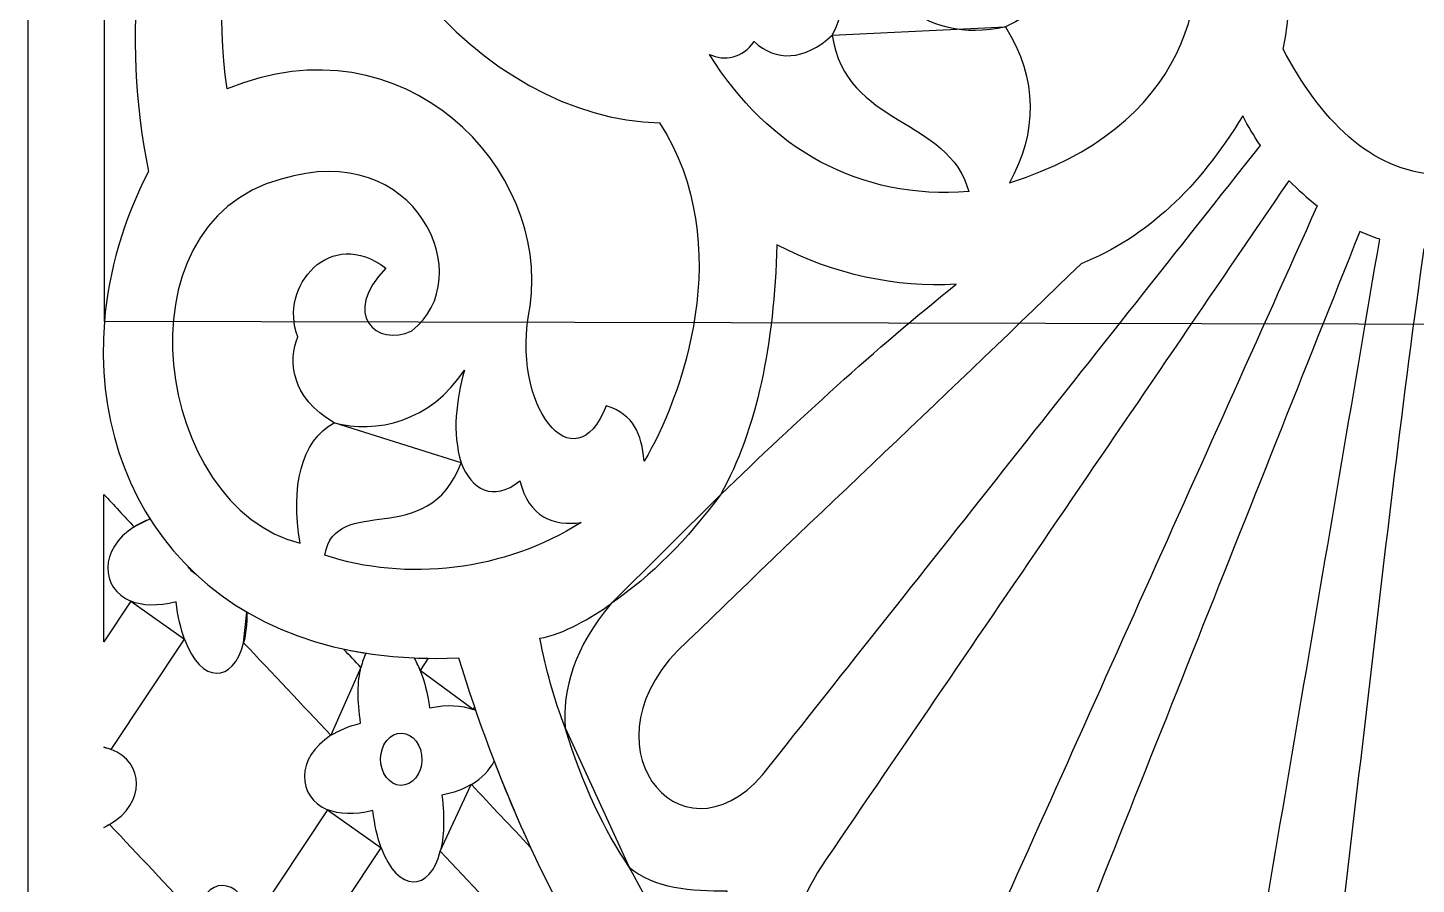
# Model space of a CAD drawing. Header units: centimetres. Extents: x 1.8 to 13.7, y -5.9 to 9.6.
# Drawn here: x 1.824 to 4.631, y -3.751 to -2.018 of the extents above; entities that cross this region are included whole.
import ezdxf

# ---------------------------------------------------------------- set-up
doc = ezdxf.new("R2010")
doc.units = ezdxf.units.CM
doc.header["$MEASUREMENT"] = 0
doc.layers.add('layer 1', color=7, linetype='Continuous')

msp = doc.modelspace()

# ---------------------------------------------------------------- linework, layer by layer
at = {"layer": 'layer 1', "color": 7}
for points, knots in [([(1.82375, 9.60243), (1.82375, 9.60243), (7.5222, 9.60243), (7.5222, 9.60243), (7.5222, 9.60243), (7.5222, 9.60243), (7.5222, -5.9026), (7.5222, -5.9026), (7.5222, -5.9026), (7.5222, -5.9026), (1.82375, -5.9026), (1.82375, -5.9026), (1.82375, -5.9026), (1.82375, -5.9026), (1.82375, 9.60243), (1.82375, 9.60243)], [0, 0, 0, 0, 0.2, 0.2, 0.2, 0.2, 0.4, 0.4, 0.4, 0.4, 0.6, 0.6, 0.6, 0.6, 1, 1, 1, 1]), ([(3.80857, -2.33166), (3.86475, -2.23148), (3.8667, -2.12147), (3.80078, -2.01638), (3.80078, -2.01638), (4.02612, -1.91537), (3.90728, -1.64277), (3.7657, -1.70846), (3.7657, -1.70846), (3.77528, -1.98372), (3.47494, -1.75177), (3.65272, -1.56805), (3.65272, -1.56805), (4.10259, -1.22752), (4.51595, -2.11223), (3.80857, -2.33166)], [0, 0, 0, 0, 0.2, 0.2, 0.2, 0.2, 0.4, 0.4, 0.4, 0.4, 0.6, 0.6, 0.6, 0.6, 1, 1, 1, 1]), ([(1.97875, -2.61209), (1.98709, -2.51116), (2.01652, -2.40781), (2.06792, -2.30876), (2.06792, -2.30876), (2.01237, -2.03636), (2.04449, -1.75093), (2.14927, -1.45468), (2.14927, -1.45468), (2.08578, -1.40092), (2.02794, -1.34393), (1.97856, -1.28207), (1.97856, -1.28207), (1.97856, -1.28207), (1.97875, -2.61209), (1.97875, -2.61209)], [0, 0, 0, 0, 0.2, 0.2, 0.2, 0.2, 0.4, 0.4, 0.4, 0.4, 0.6, 0.6, 0.6, 0.6, 1, 1, 1, 1]), ([(3.07009, -2.89468), (3.14544, -2.76921), (3.25993, -2.4582), (3.10143, -2.21017), (3.10143, -2.21017), (2.74409, -2.2029), (2.38289, -1.80012), (2.40901, -1.30949), (2.40901, -1.30949), (2.27713, -1.56736), (2.18354, -1.83575), (2.22664, -2.1417), (2.22664, -2.1417), (2.58473, -1.99401), (2.88012, -2.30263), (2.83928, -2.58125), (2.83928, -2.58125), (2.79795, -2.78542), (2.92998, -2.94514), (2.99316, -2.78299), (2.99316, -2.78299), (3.05014, -2.801), (3.06439, -2.83824), (3.07009, -2.89468)], [0, 0, 0, 0, 0.1428571, 0.1428571, 0.1428571, 0.1428571, 0.2857143, 0.2857143, 0.2857143, 0.2857143, 0.4285714, 0.4285714, 0.4285714, 0.4285714, 0.5714286, 0.5714286, 0.5714286, 0.5714286, 0.7142857, 0.7142857, 0.7142857, 0.7142857, 1, 1, 1, 1]), ([(4.67301, -1.60365), (4.5951, -1.73397), (4.44912, -1.74443), (4.34156, -1.68472), (4.34156, -1.68472), (4.3843, -1.80676), (4.38706, -1.93228), (4.36224, -2.06129), (4.36224, -2.06129), (4.43481, -2.20142), (4.53977, -2.30908), (4.67301, -2.31496), (4.67301, -2.31496), (4.80625, -2.30908), (4.91122, -2.20142), (4.98379, -2.06129), (4.98379, -2.06129), (4.95896, -1.93228), (4.96173, -1.80676), (5.00448, -1.68472), (5.00448, -1.68472), (4.89691, -1.74443), (4.75093, -1.73397), (4.67301, -1.60365)], [0, 0, 0, 0, 0.1428571, 0.1428571, 0.1428571, 0.1428571, 0.2857143, 0.2857143, 0.2857143, 0.2857143, 0.4285714, 0.4285714, 0.4285714, 0.4285714, 0.5714286, 0.5714286, 0.5714286, 0.5714286, 0.7142857, 0.7142857, 0.7142857, 0.7142857, 1, 1, 1, 1]), ([(3.45011, -2.03296), (3.49081, -1.94911), (3.49625, -1.86526), (3.48567, -1.7814), (3.48567, -1.7814), (3.52017, -1.93471), (3.63254, -2.05526), (3.80078, -2.01638), (3.80078, -2.01638), (3.80078, -2.01638), (3.45011, -2.03296), (3.45011, -2.03296)], [0, 0, 0, 0, 0.25, 0.25, 0.25, 0.25, 0.5, 0.5, 0.5, 0.5, 1, 1, 1, 1]), ([(3.20232, -2.07212), (3.32078, -2.26345), (3.5063, -2.3669), (3.7263, -2.34952), (3.7263, -2.34952), (3.68636, -2.1987), (3.47866, -2.2188), (3.45011, -2.03296), (3.45011, -2.03296), (3.39437, -2.08571), (3.33592, -2.08664), (3.29266, -2.04601), (3.29266, -2.04601), (3.26906, -2.07944), (3.23244, -2.08607), (3.20232, -2.07212)], [0, 0, 0, 0, 0.2, 0.2, 0.2, 0.2, 0.4, 0.4, 0.4, 0.4, 0.6, 0.6, 0.6, 0.6, 1, 1, 1, 1]), ([(4.28044, -2.19647), (4.29213, -2.21838), (4.30227, -2.23597), (4.31631, -2.2561), (4.31631, -2.2561), (3.9809, -2.68039), (3.64549, -3.10466), (3.31008, -3.52894), (3.31008, -3.52894), (3.14122, -3.72364), (2.93144, -3.46092), (3.15855, -3.25844), (3.15855, -3.25844), (3.41409, -3.00923), (3.69814, -2.74457), (3.95369, -2.49537), (3.95369, -2.49537), (4.08582, -2.44248), (4.19225, -2.3417), (4.28044, -2.19647)], [0, 0, 0, 0, 0.1666667, 0.1666667, 0.1666667, 0.1666667, 0.3333333, 0.3333333, 0.3333333, 0.3333333, 0.5, 0.5, 0.5, 0.5, 0.6666667, 0.6666667, 0.6666667, 0.6666667, 1, 1, 1, 1]), ([(2.36954, -2.64331), (2.34993, -2.6915), (2.3555, -2.76597), (2.4433, -2.81728), (2.4433, -2.81728), (2.3763, -2.85335), (2.35491, -2.94758), (2.37433, -3.06084), (2.37433, -3.06084), (2.08209, -2.98762), (1.99698, -2.41577), (2.33628, -2.32418), (2.33628, -2.32418), (2.61082, -2.23999), (2.73794, -2.52561), (2.60025, -2.63087), (2.60025, -2.63087), (2.52891, -2.66596), (2.45678, -2.5968), (2.54794, -2.50459), (2.54794, -2.50459), (2.43624, -2.41846), (2.33074, -2.54063), (2.36954, -2.64331)], [0, 0, 0, 0, 0.1428571, 0.1428571, 0.1428571, 0.1428571, 0.2857143, 0.2857143, 0.2857143, 0.2857143, 0.4285714, 0.4285714, 0.4285714, 0.4285714, 0.5714286, 0.5714286, 0.5714286, 0.5714286, 0.7142857, 0.7142857, 0.7142857, 0.7142857, 1, 1, 1, 1]), ([(3.71153, -3.98232), (3.95135, -3.44768), (4.19118, -2.91307), (4.431, -2.37843), (4.431, -2.37843), (4.41113, -2.36227), (4.39202, -2.34544), (4.37427, -2.32748), (4.37427, -2.32748), (4.06244, -2.78503), (3.7506, -3.2426), (3.43877, -3.70016), (3.43877, -3.70016), (3.22392, -4.00792), (3.47667, -4.32852), (3.71153, -3.98232)], [0, 0, 0, 0, 0.2, 0.2, 0.2, 0.2, 0.4, 0.4, 0.4, 0.4, 0.6, 0.6, 0.6, 0.6, 1, 1, 1, 1]), ([(4.51716, -2.4302), (4.52982, -2.4357), (4.54385, -2.44155), (4.55741, -2.44593), (4.55741, -2.44593), (4.45562, -3.04562), (4.35298, -3.64702), (4.25119, -4.24669), (4.25119, -4.24669), (4.15706, -4.68666), (3.68303, -4.54207), (3.84049, -4.13125), (3.84049, -4.13125), (4.06604, -3.56516), (4.2916, -2.99629), (4.51716, -2.4302)], [0, 0, 0, 0, 0.2, 0.2, 0.2, 0.2, 0.4, 0.4, 0.4, 0.4, 0.6, 0.6, 0.6, 0.6, 1, 1, 1, 1]), ([(3.22437, -2.96273), (3.29885, -2.83006), (3.33263, -2.6574), (3.33857, -2.45738), (3.33857, -2.45738), (3.45372, -2.51693), (3.57934, -2.54461), (3.70115, -2.53679), (3.70115, -2.53679), (3.53532, -2.66975), (3.38259, -2.81051), (3.22437, -2.96273)], [0, 0, 0, 0, 0.25, 0.25, 0.25, 0.25, 0.5, 0.5, 0.5, 0.5, 1, 1, 1, 1]), ([(4.67301, -2.4659), (4.67301, -2.4659), (4.64734, -2.46476), (4.64734, -2.46476), (4.64734, -2.46476), (4.56221, -3.06831), (4.50275, -3.70323), (4.41762, -4.30678), (4.41762, -4.30678), (4.38419, -4.55234), (4.4758, -4.69855), (4.67301, -4.70205), (4.67301, -4.70205), (4.87023, -4.69855), (4.96183, -4.55234), (4.92841, -4.30678), (4.92841, -4.30678), (4.84327, -3.70323), (4.78382, -3.06831), (4.69869, -2.46476), (4.69869, -2.46476), (4.69869, -2.46476), (4.67301, -2.4659), (4.67301, -2.4659)], [0, 0, 0, 0, 0.1428571, 0.1428571, 0.1428571, 0.1428571, 0.2857143, 0.2857143, 0.2857143, 0.2857143, 0.4285714, 0.4285714, 0.4285714, 0.4285714, 0.5714286, 0.5714286, 0.5714286, 0.5714286, 0.7142857, 0.7142857, 0.7142857, 0.7142857, 1, 1, 1, 1]), ([(7.3682, -2.62354), (7.39259, -2.9877), (7.14111, -3.31673), (6.6514, -3.29242), (6.6514, -3.29242), (6.49824, -3.79455), (6.22865, -4.22455), (5.88486, -4.52902), (5.88486, -4.52902), (5.54106, -4.83346), (5.12304, -5.0124), (4.67301, -5.0124), (4.67301, -5.0124), (4.22299, -5.0124), (3.80498, -4.83346), (3.46118, -4.52902), (3.46118, -4.52902), (3.11738, -4.22455), (2.8478, -3.79455), (2.69464, -3.29242), (2.69464, -3.29242), (2.19987, -3.31698), (1.94828, -2.98088), (1.97869, -2.61225), (1.97869, -2.61225), (1.97869, -2.61225), (7.3682, -2.62354), (7.3682, -2.62354)], [0, 0, 0, 0, 0.125, 0.125, 0.125, 0.125, 0.25, 0.25, 0.25, 0.25, 0.375, 0.375, 0.375, 0.375, 0.5, 0.5, 0.5, 0.5, 0.625, 0.625, 0.625, 0.625, 0.75, 0.75, 0.75, 0.75, 1, 1, 1, 1]), ([(2.70013, -2.89847), (2.68134, -2.83579), (2.6901, -2.77313), (2.7066, -2.71045), (2.7066, -2.71045), (2.6398, -2.81519), (2.52653, -2.84004), (2.4433, -2.81728), (2.4433, -2.81728), (2.4433, -2.81728), (2.70013, -2.89847), (2.70013, -2.89847)], [0, 0, 0, 0, 0.25, 0.25, 0.25, 0.25, 0.5, 0.5, 0.5, 0.5, 1, 1, 1, 1]), ([(2.70013, -2.89847), (2.63197, -3.07787), (2.44726, -2.9566), (2.42428, -3.0849), (2.42428, -3.0849), (2.58757, -3.13951), (2.78892, -3.11747), (2.94271, -3.01875), (2.94271, -3.01875), (2.88716, -3.02686), (2.83638, -3.0079), (2.81904, -2.93454), (2.81904, -2.93454), (2.76356, -2.97865), (2.72154, -2.95158), (2.70013, -2.89847)], [0, 0, 0, 0, 0.2, 0.2, 0.2, 0.2, 0.4, 0.4, 0.4, 0.4, 0.6, 0.6, 0.6, 0.6, 1, 1, 1, 1]), ([(1.97782, -3.26005), (1.97782, -3.26005), (2.0323, -3.17795), (2.0323, -3.17795), (2.0323, -3.17795), (1.97018, -3.15255), (1.96744, -3.07262), (2.039, -3.02742), (2.039, -3.02742), (2.0186, -3.00578), (1.99821, -2.98414), (1.97782, -2.9625), (1.97782, -2.9625), (1.97782, -2.9625), (1.97782, -3.26005), (1.97782, -3.26005)], [0, 0, 0, 0, 0.2, 0.2, 0.2, 0.2, 0.4, 0.4, 0.4, 0.4, 0.6, 0.6, 0.6, 0.6, 1, 1, 1, 1]), ([(3.00358, -3.18297), (3.08584, -3.12566), (3.15602, -3.05477), (3.22437, -2.96273), (3.22437, -2.96273), (3.22437, -2.96273), (3.00358, -3.18297), (3.00358, -3.18297)], [0, 0, 0, 0, 0.3333333, 0.3333333, 0.3333333, 0.3333333, 1, 1, 1, 1]), ([(2.07109, -3.01161), (2.05908, -3.01614), (2.0484, -3.02149), (2.039, -3.02742), (2.039, -3.02742), (2.039, -3.02742), (2.07109, -3.01161), (2.07109, -3.01161)], [0, 0, 0, 0, 0.3333333, 0.3333333, 0.3333333, 0.3333333, 1, 1, 1, 1]), ([(2.16477, -3.12437), (2.15917, -3.11918), (2.15371, -3.1139), (2.14837, -3.10853), (2.14837, -3.10853), (2.15271, -3.11546), (2.15836, -3.1209), (2.16477, -3.12437)], [0, 0, 0, 0, 0.3333333, 0.3333333, 0.3333333, 0.3333333, 1, 1, 1, 1]), ([(2.0323, -3.17795), (2.05506, -3.18726), (2.08576, -3.18927), (2.12372, -3.17952), (2.12372, -3.17952), (2.12727, -3.20943), (2.1332, -3.2345), (2.14067, -3.25496), (2.14067, -3.25496), (2.14067, -3.25496), (2.0323, -3.17795), (2.0323, -3.17795)], [0, 0, 0, 0, 0.25, 0.25, 0.25, 0.25, 0.5, 0.5, 0.5, 0.5, 1, 1, 1, 1]), ([(2.26013, -3.26201), (2.26451, -3.24481), (2.26699, -3.22412), (2.26692, -3.20007), (2.26692, -3.20007), (2.26692, -3.20007), (2.26013, -3.26201), (2.26013, -3.26201)], [0, 0, 0, 0, 0.3333333, 0.3333333, 0.3333333, 0.3333333, 1, 1, 1, 1]), ([(2.91041, -3.43458), (2.90468, -3.35731), (2.92885, -3.27036), (3.00358, -3.18297), (3.00358, -3.18297), (2.96299, -3.21162), (2.90642, -3.24518), (2.85924, -3.25318), (2.85924, -3.25318), (2.87221, -3.31654), (2.88678, -3.3741), (2.91041, -3.43458)], [0, 0, 0, 0, 0.25, 0.25, 0.25, 0.25, 0.5, 0.5, 0.5, 0.5, 1, 1, 1, 1]), ([(2.16371, -3.81504), (2.18304, -3.73393), (2.24728, -3.72936), (2.28342, -3.82084), (2.28342, -3.82084), (2.28342, -3.82084), (2.43004, -3.59992), (2.43004, -3.59992), (2.43004, -3.59992), (2.36793, -3.57452), (2.36517, -3.49457), (2.43674, -3.44938), (2.43674, -3.44938), (2.37787, -3.38693), (2.31899, -3.32446), (2.26013, -3.26201), (2.26013, -3.26201), (2.23907, -3.34466), (2.17425, -3.34676), (2.14067, -3.25496), (2.14067, -3.25496), (2.14067, -3.25496), (1.99262, -3.47802), (1.99262, -3.47802), (1.99262, -3.47802), (2.06004, -3.50376), (2.06256, -3.58697), (1.98917, -3.62986), (1.98917, -3.62986), (2.04734, -3.69159), (2.10552, -3.75331), (2.16371, -3.81504)], [0, 0, 0, 0, 0.1111111, 0.1111111, 0.1111111, 0.1111111, 0.2222222, 0.2222222, 0.2222222, 0.2222222, 0.3333333, 0.3333333, 0.3333333, 0.3333333, 0.4444444, 0.4444444, 0.4444444, 0.4444444, 0.5555556, 0.5555556, 0.5555556, 0.5555556, 0.6666667, 0.6666667, 0.6666667, 0.6666667, 0.7777778, 0.7777778, 0.7777778, 0.7777778, 1, 1, 1, 1]), ([(2.50763, -3.28339), (2.49221, -3.28097), (2.47713, -3.27814), (2.46235, -3.27493), (2.46235, -3.27493), (2.47405, -3.28734), (2.48575, -3.29974), (2.49745, -3.31215), (2.49745, -3.31215), (2.50008, -3.30112), (2.50354, -3.29153), (2.50763, -3.28339)], [0, 0, 0, 0, 0.25, 0.25, 0.25, 0.25, 0.5, 0.5, 0.5, 0.5, 1, 1, 1, 1]), ([(2.49745, -3.31215), (2.49065, -3.34064), (2.48939, -3.37854), (2.49686, -3.42507), (2.49686, -3.42507), (2.47291, -3.43071), (2.45292, -3.43916), (2.43674, -3.44938), (2.43674, -3.44938), (2.43674, -3.44938), (2.49745, -3.31215), (2.49745, -3.31215)], [0, 0, 0, 0, 0.25, 0.25, 0.25, 0.25, 0.5, 0.5, 0.5, 0.5, 1, 1, 1, 1]), ([(2.63334, -3.29359), (2.62387, -3.29349), (2.61451, -3.29325), (2.60524, -3.29286), (2.60524, -3.29286), (2.60946, -3.30025), (2.61346, -3.30859), (2.61716, -3.31797), (2.61716, -3.31797), (2.61716, -3.31797), (2.63334, -3.29359), (2.63334, -3.29359)], [0, 0, 0, 0, 0.25, 0.25, 0.25, 0.25, 0.5, 0.5, 0.5, 0.5, 1, 1, 1, 1]), ([(2.72411, -3.3971), (2.70183, -3.38862), (2.67248, -3.38636), (2.63639, -3.39398), (2.63639, -3.39398), (2.63193, -3.36367), (2.62525, -3.33842), (2.61716, -3.31797), (2.61716, -3.31797), (2.61716, -3.31797), (2.72411, -3.3971), (2.72411, -3.3971)], [0, 0, 0, 0, 0.25, 0.25, 0.25, 0.25, 0.5, 0.5, 0.5, 0.5, 1, 1, 1, 1]), ([(2.72939, -3.3993), (2.72861, -3.39709), (2.72784, -3.39487), (2.72709, -3.39263), (2.72709, -3.39263), (2.72709, -3.39263), (2.72411, -3.39712), (2.72411, -3.39712), (2.72411, -3.39712), (2.72592, -3.3978), (2.72768, -3.39854), (2.72939, -3.3993)], [0, 0, 0, 0, 0.25, 0.25, 0.25, 0.25, 0.5, 0.5, 0.5, 0.5, 1, 1, 1, 1]), ([(2.62012, -3.48855), (2.61612, -3.45986), (2.59435, -3.44059), (2.57166, -3.44564), (2.57166, -3.44564), (2.54897, -3.4507), (2.53373, -3.47823), (2.53773, -3.50692), (2.53773, -3.50692), (2.54174, -3.5356), (2.5635, -3.55487), (2.58619, -3.54982), (2.58619, -3.54982), (2.60887, -3.54475), (2.62412, -3.51723), (2.62012, -3.48855)], [0, 0, 0, 0, 0.2, 0.2, 0.2, 0.2, 0.4, 0.4, 0.4, 0.4, 0.6, 0.6, 0.6, 0.6, 1, 1, 1, 1]), ([(2.91041, -3.43458), (2.94596, -3.551), (2.99004, -3.64222), (3.03999, -3.71619), (3.03999, -3.71619), (3.03999, -3.71619), (2.91041, -3.43458), (2.91041, -3.43458)], [0, 0, 0, 0, 0.3333333, 0.3333333, 0.3333333, 0.3333333, 1, 1, 1, 1]), ([(1.99262, -3.47802), (1.988, -3.47625), (1.98306, -3.47476), (1.97782, -3.47357), (1.97782, -3.47357), (1.97782, -3.47357), (1.99262, -3.47802), (1.99262, -3.47802)], [0, 0, 0, 0, 0.3333333, 0.3333333, 0.3333333, 0.3333333, 1, 1, 1, 1]), ([(2.84041, -3.67601), (2.81421, -3.61916), (2.78963, -3.561), (2.76673, -3.5016), (2.76673, -3.5016), (2.75811, -3.51927), (2.74287, -3.53596), (2.72066, -3.54895), (2.72066, -3.54895), (2.76056, -3.5913), (2.80048, -3.63365), (2.84041, -3.67601)], [0, 0, 0, 0, 0.25, 0.25, 0.25, 0.25, 0.5, 0.5, 0.5, 0.5, 1, 1, 1, 1]), ([(2.65786, -3.68398), (2.66512, -3.65549), (2.6672, -3.61746), (2.66099, -3.57039), (2.66099, -3.57039), (2.68465, -3.5659), (2.70448, -3.5584), (2.72064, -3.54895), (2.72064, -3.54895), (2.72064, -3.54895), (2.65786, -3.68398), (2.65786, -3.68398)], [0, 0, 0, 0, 0.25, 0.25, 0.25, 0.25, 0.5, 0.5, 0.5, 0.5, 1, 1, 1, 1]), ([(2.43004, -3.59992), (2.45279, -3.60923), (2.4835, -3.61122), (2.52146, -3.60149), (2.52146, -3.60149), (2.52501, -3.63139), (2.53094, -3.65647), (2.53842, -3.67691), (2.53842, -3.67691), (2.53842, -3.67691), (2.43004, -3.59992), (2.43004, -3.59992)], [0, 0, 0, 0, 0.25, 0.25, 0.25, 0.25, 0.5, 0.5, 0.5, 0.5, 1, 1, 1, 1]), ([(1.97782, -3.63587), (1.98177, -3.63398), (1.98557, -3.63197), (1.98917, -3.62986), (1.98917, -3.62986), (1.98917, -3.62986), (1.97782, -3.63587), (1.97782, -3.63587)], [0, 0, 0, 0, 0.3333333, 0.3333333, 0.3333333, 0.3333333, 1, 1, 1, 1]), ([(2.56144, -4.23699), (2.58077, -4.1559), (2.64501, -4.15131), (2.68116, -4.24281), (2.68116, -4.24281), (2.68116, -4.24281), (2.82778, -4.02189), (2.82778, -4.02189), (2.82778, -4.02189), (2.76566, -3.99647), (2.76292, -3.91654), (2.83448, -3.87135), (2.83448, -3.87135), (2.77561, -3.80888), (2.71674, -3.74645), (2.65786, -3.68398), (2.65786, -3.68398), (2.6368, -3.76663), (2.57198, -3.76873), (2.53842, -3.67691), (2.53842, -3.67691), (2.53842, -3.67691), (2.39037, -3.89999), (2.39037, -3.89999), (2.39037, -3.89999), (2.45778, -3.92571), (2.46029, -4.00893), (2.3869, -4.05183), (2.3869, -4.05183), (2.44508, -4.11354), (2.50327, -4.17528), (2.56144, -4.23699)], [0, 0, 0, 0, 0.1111111, 0.1111111, 0.1111111, 0.1111111, 0.2222222, 0.2222222, 0.2222222, 0.2222222, 0.3333333, 0.3333333, 0.3333333, 0.3333333, 0.4444444, 0.4444444, 0.4444444, 0.4444444, 0.5555556, 0.5555556, 0.5555556, 0.5555556, 0.6666667, 0.6666667, 0.6666667, 0.6666667, 0.7777778, 0.7777778, 0.7777778, 0.7777778, 1, 1, 1, 1]), ([(3.03999, -3.71619), (3.09249, -3.81486), (3.15041, -3.90856), (3.21325, -3.99657), (3.21325, -3.99657), (3.20481, -3.91502), (3.22151, -3.83906), (3.23696, -3.76387), (3.23696, -3.76387), (3.16864, -3.76481), (3.08826, -3.75882), (3.03999, -3.71619)], [0, 0, 0, 0, 0.25, 0.25, 0.25, 0.25, 0.5, 0.5, 0.5, 0.5, 1, 1, 1, 1])]:
    msp.add_open_spline(points, degree=3, knots=knots, dxfattribs=at)
at = {"layer": 'layer 1', "color": 250, "lineweight": 9}
for points, knots in [([(1.82375, 9.60243), (1.82375, 9.60243), (7.5222, 9.60243), (7.5222, 9.60243), (7.5222, 9.60243), (7.5222, 9.60243), (7.5222, -5.9026), (7.5222, -5.9026), (7.5222, -5.9026), (7.5222, -5.9026), (1.82375, -5.9026), (1.82375, -5.9026), (1.82375, -5.9026), (1.82375, -5.9026), (1.82375, 9.60243), (1.82375, 9.60243)], [0, 0, 0, 0, 0.2, 0.2, 0.2, 0.2, 0.4, 0.4, 0.4, 0.4, 0.6, 0.6, 0.6, 0.6, 1, 1, 1, 1]), ([(3.80857, -2.33166), (3.86475, -2.23148), (3.8667, -2.12147), (3.80078, -2.01638), (3.80078, -2.01638), (4.02612, -1.91537), (3.90728, -1.64277), (3.7657, -1.70846), (3.7657, -1.70846), (3.77528, -1.98372), (3.47494, -1.75177), (3.65272, -1.56805), (3.65272, -1.56805), (4.10259, -1.22752), (4.51595, -2.11223), (3.80857, -2.33166)], [0, 0, 0, 0, 0.2, 0.2, 0.2, 0.2, 0.4, 0.4, 0.4, 0.4, 0.6, 0.6, 0.6, 0.6, 1, 1, 1, 1]), ([(1.97875, -2.61209), (1.98709, -2.51116), (2.01652, -2.40781), (2.06792, -2.30876), (2.06792, -2.30876), (2.01237, -2.03636), (2.04449, -1.75093), (2.14927, -1.45468), (2.14927, -1.45468), (2.08578, -1.40092), (2.02794, -1.34393), (1.97856, -1.28207), (1.97856, -1.28207), (1.97856, -1.28207), (1.97875, -2.61209), (1.97875, -2.61209)], [0, 0, 0, 0, 0.2, 0.2, 0.2, 0.2, 0.4, 0.4, 0.4, 0.4, 0.6, 0.6, 0.6, 0.6, 1, 1, 1, 1]), ([(3.07009, -2.89468), (3.14544, -2.76921), (3.25993, -2.4582), (3.10143, -2.21017), (3.10143, -2.21017), (2.74409, -2.2029), (2.38289, -1.80012), (2.40901, -1.30949), (2.40901, -1.30949), (2.27713, -1.56736), (2.18354, -1.83575), (2.22664, -2.1417), (2.22664, -2.1417), (2.58473, -1.99401), (2.88012, -2.30263), (2.83928, -2.58125), (2.83928, -2.58125), (2.79795, -2.78542), (2.92998, -2.94514), (2.99316, -2.78299), (2.99316, -2.78299), (3.05014, -2.801), (3.06439, -2.83824), (3.07009, -2.89468)], [0, 0, 0, 0, 0.1428571, 0.1428571, 0.1428571, 0.1428571, 0.2857143, 0.2857143, 0.2857143, 0.2857143, 0.4285714, 0.4285714, 0.4285714, 0.4285714, 0.5714286, 0.5714286, 0.5714286, 0.5714286, 0.7142857, 0.7142857, 0.7142857, 0.7142857, 1, 1, 1, 1]), ([(4.67301, -1.60365), (4.5951, -1.73397), (4.44912, -1.74443), (4.34156, -1.68472), (4.34156, -1.68472), (4.3843, -1.80676), (4.38706, -1.93228), (4.36224, -2.06129), (4.36224, -2.06129), (4.43481, -2.20142), (4.53977, -2.30908), (4.67301, -2.31496), (4.67301, -2.31496), (4.80625, -2.30908), (4.91122, -2.20142), (4.98379, -2.06129), (4.98379, -2.06129), (4.95896, -1.93228), (4.96173, -1.80676), (5.00448, -1.68472), (5.00448, -1.68472), (4.89691, -1.74443), (4.75093, -1.73397), (4.67301, -1.60365)], [0, 0, 0, 0, 0.1428571, 0.1428571, 0.1428571, 0.1428571, 0.2857143, 0.2857143, 0.2857143, 0.2857143, 0.4285714, 0.4285714, 0.4285714, 0.4285714, 0.5714286, 0.5714286, 0.5714286, 0.5714286, 0.7142857, 0.7142857, 0.7142857, 0.7142857, 1, 1, 1, 1]), ([(3.45011, -2.03296), (3.49081, -1.94911), (3.49625, -1.86526), (3.48567, -1.7814), (3.48567, -1.7814), (3.52017, -1.93471), (3.63254, -2.05526), (3.80078, -2.01638)], [0, 0, 0, 0, 0.3333333, 0.3333333, 0.3333333, 0.3333333, 1, 1, 1, 1]), ([(3.20232, -2.07212), (3.32078, -2.26345), (3.5063, -2.3669), (3.7263, -2.34952), (3.7263, -2.34952), (3.68636, -2.1987), (3.47866, -2.2188), (3.45011, -2.03296), (3.45011, -2.03296), (3.39437, -2.08571), (3.33592, -2.08664), (3.29266, -2.04601), (3.29266, -2.04601), (3.26906, -2.07944), (3.23244, -2.08607), (3.20232, -2.07212)], [0, 0, 0, 0, 0.2, 0.2, 0.2, 0.2, 0.4, 0.4, 0.4, 0.4, 0.6, 0.6, 0.6, 0.6, 1, 1, 1, 1]), ([(4.28044, -2.19647), (4.29213, -2.21838), (4.30227, -2.23597), (4.31631, -2.2561), (4.31631, -2.2561), (3.9809, -2.68039), (3.64549, -3.10466), (3.31008, -3.52894), (3.31008, -3.52894), (3.14122, -3.72364), (2.93144, -3.46092), (3.15855, -3.25844), (3.15855, -3.25844), (3.41409, -3.00923), (3.69814, -2.74457), (3.95369, -2.49537), (3.95369, -2.49537), (4.08582, -2.44248), (4.19225, -2.3417), (4.28044, -2.19647)], [0, 0, 0, 0, 0.1666667, 0.1666667, 0.1666667, 0.1666667, 0.3333333, 0.3333333, 0.3333333, 0.3333333, 0.5, 0.5, 0.5, 0.5, 0.6666667, 0.6666667, 0.6666667, 0.6666667, 1, 1, 1, 1]), ([(2.36954, -2.64331), (2.34993, -2.6915), (2.3555, -2.76597), (2.4433, -2.81728), (2.4433, -2.81728), (2.3763, -2.85335), (2.35491, -2.94758), (2.37433, -3.06084), (2.37433, -3.06084), (2.08209, -2.98762), (1.99698, -2.41577), (2.33628, -2.32418), (2.33628, -2.32418), (2.61082, -2.23999), (2.73794, -2.52561), (2.60025, -2.63087), (2.60025, -2.63087), (2.52891, -2.66596), (2.45678, -2.5968), (2.54794, -2.50459), (2.54794, -2.50459), (2.43624, -2.41846), (2.33074, -2.54063), (2.36954, -2.64331)], [0, 0, 0, 0, 0.1428571, 0.1428571, 0.1428571, 0.1428571, 0.2857143, 0.2857143, 0.2857143, 0.2857143, 0.4285714, 0.4285714, 0.4285714, 0.4285714, 0.5714286, 0.5714286, 0.5714286, 0.5714286, 0.7142857, 0.7142857, 0.7142857, 0.7142857, 1, 1, 1, 1]), ([(3.71153, -3.98232), (3.95135, -3.44768), (4.19118, -2.91307), (4.431, -2.37843), (4.431, -2.37843), (4.41113, -2.36227), (4.39202, -2.34544), (4.37427, -2.32748), (4.37427, -2.32748), (4.06244, -2.78503), (3.7506, -3.2426), (3.43877, -3.70016), (3.43877, -3.70016), (3.22392, -4.00792), (3.47667, -4.32852), (3.71153, -3.98232)], [0, 0, 0, 0, 0.2, 0.2, 0.2, 0.2, 0.4, 0.4, 0.4, 0.4, 0.6, 0.6, 0.6, 0.6, 1, 1, 1, 1]), ([(4.51716, -2.4302), (4.52982, -2.4357), (4.54385, -2.44155), (4.55741, -2.44593), (4.55741, -2.44593), (4.45562, -3.04562), (4.35298, -3.64702), (4.25119, -4.24669), (4.25119, -4.24669), (4.15706, -4.68666), (3.68303, -4.54207), (3.84049, -4.13125), (3.84049, -4.13125), (4.06604, -3.56516), (4.2916, -2.99629), (4.51716, -2.4302)], [0, 0, 0, 0, 0.2, 0.2, 0.2, 0.2, 0.4, 0.4, 0.4, 0.4, 0.6, 0.6, 0.6, 0.6, 1, 1, 1, 1]), ([(3.22437, -2.96273), (3.29885, -2.83006), (3.33263, -2.6574), (3.33857, -2.45738), (3.33857, -2.45738), (3.45372, -2.51693), (3.57934, -2.54461), (3.70115, -2.53679), (3.70115, -2.53679), (3.53532, -2.66975), (3.38259, -2.81051), (3.22437, -2.96273)], [0, 0, 0, 0, 0.25, 0.25, 0.25, 0.25, 0.5, 0.5, 0.5, 0.5, 1, 1, 1, 1]), ([(4.67301, -2.4659), (4.67301, -2.4659), (4.64734, -2.46476), (4.64734, -2.46476), (4.64734, -2.46476), (4.56221, -3.06831), (4.50275, -3.70323), (4.41762, -4.30678), (4.41762, -4.30678), (4.38419, -4.55234), (4.4758, -4.69855), (4.67301, -4.70205), (4.67301, -4.70205), (4.87023, -4.69855), (4.96183, -4.55234), (4.92841, -4.30678), (4.92841, -4.30678), (4.84327, -3.70323), (4.78382, -3.06831), (4.69869, -2.46476), (4.69869, -2.46476), (4.69869, -2.46476), (4.67301, -2.4659), (4.67301, -2.4659)], [0, 0, 0, 0, 0.1428571, 0.1428571, 0.1428571, 0.1428571, 0.2857143, 0.2857143, 0.2857143, 0.2857143, 0.4285714, 0.4285714, 0.4285714, 0.4285714, 0.5714286, 0.5714286, 0.5714286, 0.5714286, 0.7142857, 0.7142857, 0.7142857, 0.7142857, 1, 1, 1, 1]), ([(7.3682, -2.62354), (7.39259, -2.9877), (7.14111, -3.31673), (6.6514, -3.29242), (6.6514, -3.29242), (6.49824, -3.79455), (6.22865, -4.22455), (5.88486, -4.52902), (5.88486, -4.52902), (5.54106, -4.83346), (5.12304, -5.0124), (4.67301, -5.0124), (4.67301, -5.0124), (4.22299, -5.0124), (3.80498, -4.83346), (3.46118, -4.52902), (3.46118, -4.52902), (3.11738, -4.22455), (2.8478, -3.79455), (2.69464, -3.29242), (2.69464, -3.29242), (2.19987, -3.31698), (1.94828, -2.98088), (1.97869, -2.61225)], [0, 0, 0, 0, 0.1428571, 0.1428571, 0.1428571, 0.1428571, 0.2857143, 0.2857143, 0.2857143, 0.2857143, 0.4285714, 0.4285714, 0.4285714, 0.4285714, 0.5714286, 0.5714286, 0.5714286, 0.5714286, 0.7142857, 0.7142857, 0.7142857, 0.7142857, 1, 1, 1, 1]), ([(2.70013, -2.89847), (2.68134, -2.83579), (2.6901, -2.77313), (2.7066, -2.71045), (2.7066, -2.71045), (2.6398, -2.81519), (2.52653, -2.84004), (2.4433, -2.81728)], [0, 0, 0, 0, 0.3333333, 0.3333333, 0.3333333, 0.3333333, 1, 1, 1, 1]), ([(2.70013, -2.89847), (2.63197, -3.07787), (2.44726, -2.9566), (2.42428, -3.0849), (2.42428, -3.0849), (2.58757, -3.13951), (2.78892, -3.11747), (2.94271, -3.01875), (2.94271, -3.01875), (2.88716, -3.02686), (2.83638, -3.0079), (2.81904, -2.93454), (2.81904, -2.93454), (2.76356, -2.97865), (2.72154, -2.95158), (2.70013, -2.89847)], [0, 0, 0, 0, 0.2, 0.2, 0.2, 0.2, 0.4, 0.4, 0.4, 0.4, 0.6, 0.6, 0.6, 0.6, 1, 1, 1, 1]), ([(1.97782, -3.26005), (1.97782, -3.26005), (2.0323, -3.17795), (2.0323, -3.17795), (2.0323, -3.17795), (1.97018, -3.15255), (1.96744, -3.07262), (2.039, -3.02742), (2.039, -3.02742), (2.0186, -3.00578), (1.99821, -2.98414), (1.97782, -2.9625), (1.97782, -2.9625), (1.97782, -2.9625), (1.97782, -3.26005), (1.97782, -3.26005)], [0, 0, 0, 0, 0.2, 0.2, 0.2, 0.2, 0.4, 0.4, 0.4, 0.4, 0.6, 0.6, 0.6, 0.6, 1, 1, 1, 1]), ([(2.16477, -3.12437), (2.15917, -3.11918), (2.15371, -3.1139), (2.14837, -3.10853), (2.14837, -3.10853), (2.15271, -3.11546), (2.15836, -3.1209), (2.16477, -3.12437)], [0, 0, 0, 0, 0.3333333, 0.3333333, 0.3333333, 0.3333333, 1, 1, 1, 1]), ([(2.0323, -3.17795), (2.05506, -3.18726), (2.08576, -3.18927), (2.12372, -3.17952), (2.12372, -3.17952), (2.12727, -3.20943), (2.1332, -3.2345), (2.14067, -3.25496)], [0, 0, 0, 0, 0.3333333, 0.3333333, 0.3333333, 0.3333333, 1, 1, 1, 1]), ([(2.91041, -3.43458), (2.90468, -3.35731), (2.92885, -3.27036), (3.00358, -3.18297), (3.00358, -3.18297), (2.96299, -3.21162), (2.90642, -3.24518), (2.85924, -3.25318), (2.85924, -3.25318), (2.87221, -3.31654), (2.88678, -3.3741), (2.91041, -3.43458)], [0, 0, 0, 0, 0.25, 0.25, 0.25, 0.25, 0.5, 0.5, 0.5, 0.5, 1, 1, 1, 1]), ([(2.16371, -3.81504), (2.18304, -3.73393), (2.24728, -3.72936), (2.28342, -3.82084), (2.28342, -3.82084), (2.28342, -3.82084), (2.43004, -3.59992), (2.43004, -3.59992), (2.43004, -3.59992), (2.36793, -3.57452), (2.36517, -3.49457), (2.43674, -3.44938), (2.43674, -3.44938), (2.37787, -3.38693), (2.31899, -3.32446), (2.26013, -3.26201), (2.26013, -3.26201), (2.23907, -3.34466), (2.17425, -3.34676), (2.14067, -3.25496), (2.14067, -3.25496), (2.14067, -3.25496), (1.99262, -3.47802), (1.99262, -3.47802), (1.99262, -3.47802), (2.06004, -3.50376), (2.06256, -3.58697), (1.98917, -3.62986), (1.98917, -3.62986), (2.04734, -3.69159), (2.10552, -3.75331), (2.16371, -3.81504)], [0, 0, 0, 0, 0.1111111, 0.1111111, 0.1111111, 0.1111111, 0.2222222, 0.2222222, 0.2222222, 0.2222222, 0.3333333, 0.3333333, 0.3333333, 0.3333333, 0.4444444, 0.4444444, 0.4444444, 0.4444444, 0.5555556, 0.5555556, 0.5555556, 0.5555556, 0.6666667, 0.6666667, 0.6666667, 0.6666667, 0.7777778, 0.7777778, 0.7777778, 0.7777778, 1, 1, 1, 1]), ([(2.50763, -3.28339), (2.49221, -3.28097), (2.47713, -3.27814), (2.46235, -3.27493), (2.46235, -3.27493), (2.47405, -3.28734), (2.48575, -3.29974), (2.49745, -3.31215), (2.49745, -3.31215), (2.50008, -3.30112), (2.50354, -3.29153), (2.50763, -3.28339)], [0, 0, 0, 0, 0.25, 0.25, 0.25, 0.25, 0.5, 0.5, 0.5, 0.5, 1, 1, 1, 1]), ([(2.49745, -3.31215), (2.49065, -3.34064), (2.48939, -3.37854), (2.49686, -3.42507), (2.49686, -3.42507), (2.47291, -3.43071), (2.45292, -3.43916), (2.43674, -3.44938)], [0, 0, 0, 0, 0.3333333, 0.3333333, 0.3333333, 0.3333333, 1, 1, 1, 1]), ([(2.63334, -3.29359), (2.62387, -3.29349), (2.61451, -3.29325), (2.60524, -3.29286), (2.60524, -3.29286), (2.60946, -3.30025), (2.61346, -3.30859), (2.61716, -3.31797), (2.61716, -3.31797), (2.61716, -3.31797), (2.63334, -3.29359), (2.63334, -3.29359)], [0, 0, 0, 0, 0.25, 0.25, 0.25, 0.25, 0.5, 0.5, 0.5, 0.5, 1, 1, 1, 1]), ([(2.72411, -3.3971), (2.70183, -3.38862), (2.67248, -3.38636), (2.63639, -3.39398), (2.63639, -3.39398), (2.63193, -3.36367), (2.62525, -3.33842), (2.61716, -3.31797)], [0, 0, 0, 0, 0.3333333, 0.3333333, 0.3333333, 0.3333333, 1, 1, 1, 1]), ([(2.72939, -3.3993), (2.72861, -3.39709), (2.72784, -3.39487), (2.72709, -3.39263), (2.72709, -3.39263), (2.72709, -3.39263), (2.72411, -3.39712), (2.72411, -3.39712), (2.72411, -3.39712), (2.72592, -3.3978), (2.72768, -3.39854), (2.72939, -3.3993)], [0, 0, 0, 0, 0.25, 0.25, 0.25, 0.25, 0.5, 0.5, 0.5, 0.5, 1, 1, 1, 1]), ([(2.62012, -3.48855), (2.61612, -3.45986), (2.59435, -3.44059), (2.57166, -3.44564), (2.57166, -3.44564), (2.54897, -3.4507), (2.53373, -3.47823), (2.53773, -3.50692), (2.53773, -3.50692), (2.54174, -3.5356), (2.5635, -3.55487), (2.58619, -3.54982), (2.58619, -3.54982), (2.60887, -3.54475), (2.62412, -3.51723), (2.62012, -3.48855)], [0, 0, 0, 0, 0.2, 0.2, 0.2, 0.2, 0.4, 0.4, 0.4, 0.4, 0.6, 0.6, 0.6, 0.6, 1, 1, 1, 1]), ([(2.84041, -3.67601), (2.81421, -3.61916), (2.78963, -3.561), (2.76673, -3.5016), (2.76673, -3.5016), (2.75811, -3.51927), (2.74287, -3.53596), (2.72066, -3.54895), (2.72066, -3.54895), (2.76056, -3.5913), (2.80048, -3.63365), (2.84041, -3.67601)], [0, 0, 0, 0, 0.25, 0.25, 0.25, 0.25, 0.5, 0.5, 0.5, 0.5, 1, 1, 1, 1]), ([(2.65786, -3.68398), (2.66512, -3.65549), (2.6672, -3.61746), (2.66099, -3.57039), (2.66099, -3.57039), (2.68465, -3.5659), (2.70448, -3.5584), (2.72064, -3.54895)], [0, 0, 0, 0, 0.3333333, 0.3333333, 0.3333333, 0.3333333, 1, 1, 1, 1]), ([(2.43004, -3.59992), (2.45279, -3.60923), (2.4835, -3.61122), (2.52146, -3.60149), (2.52146, -3.60149), (2.52501, -3.63139), (2.53094, -3.65647), (2.53842, -3.67691)], [0, 0, 0, 0, 0.3333333, 0.3333333, 0.3333333, 0.3333333, 1, 1, 1, 1]), ([(2.56144, -4.23699), (2.58077, -4.1559), (2.64501, -4.15131), (2.68116, -4.24281), (2.68116, -4.24281), (2.68116, -4.24281), (2.82778, -4.02189), (2.82778, -4.02189), (2.82778, -4.02189), (2.76566, -3.99647), (2.76292, -3.91654), (2.83448, -3.87135), (2.83448, -3.87135), (2.77561, -3.80888), (2.71674, -3.74645), (2.65786, -3.68398), (2.65786, -3.68398), (2.6368, -3.76663), (2.57198, -3.76873), (2.53842, -3.67691), (2.53842, -3.67691), (2.53842, -3.67691), (2.39037, -3.89999), (2.39037, -3.89999), (2.39037, -3.89999), (2.45778, -3.92571), (2.46029, -4.00893), (2.3869, -4.05183), (2.3869, -4.05183), (2.44508, -4.11354), (2.50327, -4.17528), (2.56144, -4.23699)], [0, 0, 0, 0, 0.1111111, 0.1111111, 0.1111111, 0.1111111, 0.2222222, 0.2222222, 0.2222222, 0.2222222, 0.3333333, 0.3333333, 0.3333333, 0.3333333, 0.4444444, 0.4444444, 0.4444444, 0.4444444, 0.5555556, 0.5555556, 0.5555556, 0.5555556, 0.6666667, 0.6666667, 0.6666667, 0.6666667, 0.7777778, 0.7777778, 0.7777778, 0.7777778, 1, 1, 1, 1]), ([(3.03999, -3.71619), (3.09249, -3.81486), (3.15041, -3.90856), (3.21325, -3.99657), (3.21325, -3.99657), (3.20481, -3.91502), (3.22151, -3.83906), (3.23696, -3.76387), (3.23696, -3.76387), (3.16864, -3.76481), (3.08826, -3.75882), (3.03999, -3.71619)], [0, 0, 0, 0, 0.25, 0.25, 0.25, 0.25, 0.5, 0.5, 0.5, 0.5, 1, 1, 1, 1])]:
    msp.add_open_spline(points, degree=3, knots=knots, dxfattribs=at)
for points in [[(3.00358, -3.18297), (3.08584, -3.12566), (3.15602, -3.05477), (3.22437, -2.96273)], [(2.07109, -3.01161), (2.05908, -3.01614), (2.0484, -3.02149), (2.039, -3.02742)], [(2.26013, -3.26201), (2.26451, -3.24481), (2.26699, -3.22412), (2.26692, -3.20007)], [(2.91041, -3.43458), (2.94596, -3.551), (2.99004, -3.64222), (3.03999, -3.71619)], [(1.99262, -3.47802), (1.988, -3.47625), (1.98306, -3.47476), (1.97782, -3.47357)], [(1.97782, -3.63587), (1.98177, -3.63398), (1.98557, -3.63197), (1.98917, -3.62986)]]:
    msp.add_open_spline(points, degree=3, dxfattribs=at)

doc.saveas('drawing.dxf')
